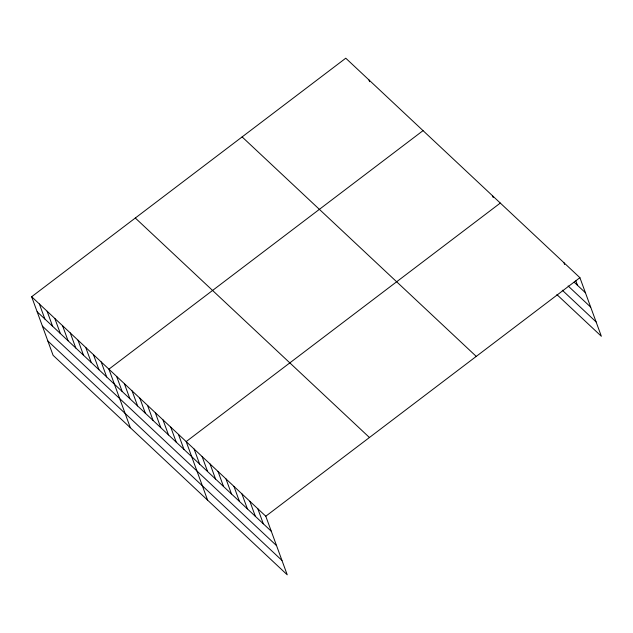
<?xml version="1.0" encoding="UTF-8"?>
<svg xmlns="http://www.w3.org/2000/svg" width="633" height="633" viewBox="0 0 633 633"><rect width="100%" height="100%" fill="white"/><g stroke="black" fill="none" stroke-linecap="round" stroke-linejoin="round"><path stroke-width="0.95" d="M31.65 296.735L265.781 516.219L287.224 574.796L53.085 355.311L31.65 296.735L345.776 58.204L579.915 277.689L601.35 336.265L556.905 294.598M423.042 130.635L108.916 369.166L130.351 427.742M500.307 203.058L186.181 441.597L207.616 500.173M265.781 516.219L579.915 277.689M574.147 282.168L585.422 292.739M568.125 285.958L590.676 307.1M562.262 290.183L596.096 321.904M242.115 136.918L476.253 356.403M135.312 218.021L369.443 437.506M37.157 311.784L271.288 531.269M42.411 326.145L276.55 545.638M47.831 340.95L281.962 560.434M575.84 280.846L577.462 285.277M563.995 262.758L564.636 264.531M492.585 195.819L493.226 197.591M368.96 79.932L369.609 81.704M257.821 508.758L263.328 523.808M249.861 501.296L255.368 516.346M241.901 493.835L247.408 508.885M233.941 486.366L239.448 501.423M225.981 478.904L231.488 493.954M218.021 471.443L223.528 486.492M210.061 463.981L215.568 479.031M202.101 456.52L207.608 471.569M194.141 449.058L199.648 464.108M178.451 434.349L183.958 449.398M170.728 427.109L176.235 442.158M162.998 419.861L168.505 434.918M155.275 412.621L160.782 427.671M147.544 405.381L153.051 420.431M139.822 398.133L145.329 413.183M132.091 390.893L137.598 405.943M124.369 383.653L129.876 398.703M116.638 376.406L122.145 391.455M101.185 361.918L106.692 376.975M93.462 354.678L98.97 369.727M85.732 347.438L91.239 362.487M78.009 340.19L83.516 355.24M70.279 332.95L75.786 348M62.556 325.702L68.063 340.76M54.826 318.462L60.341 333.512M47.103 311.222L52.61 326.272M39.373 303.975L44.888 319.024"/></g></svg>
